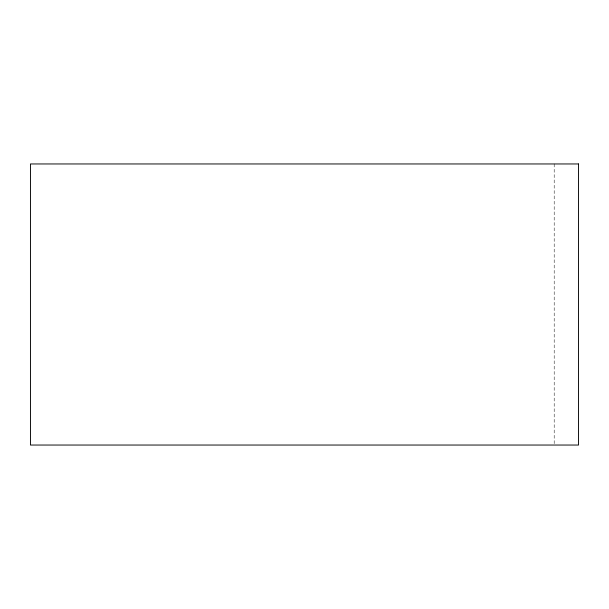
<?xml version="1.0" encoding="UTF-8"?>
<svg xmlns="http://www.w3.org/2000/svg" width="609" height="609" viewBox="0 0 609 609"><rect width="100%" height="100%" fill="white"/><g stroke="black" fill="none" stroke-linecap="round" stroke-linejoin="round"><path stroke-width="0.46" stroke-dasharray="3.04 2.28" d="M554.19 163.958L554.19 444.09"/><path stroke-width="0.91" d="M578.55 163.958L30.45 163.958L30.45 445.042L578.55 445.042L578.55 163.958"/></g></svg>
